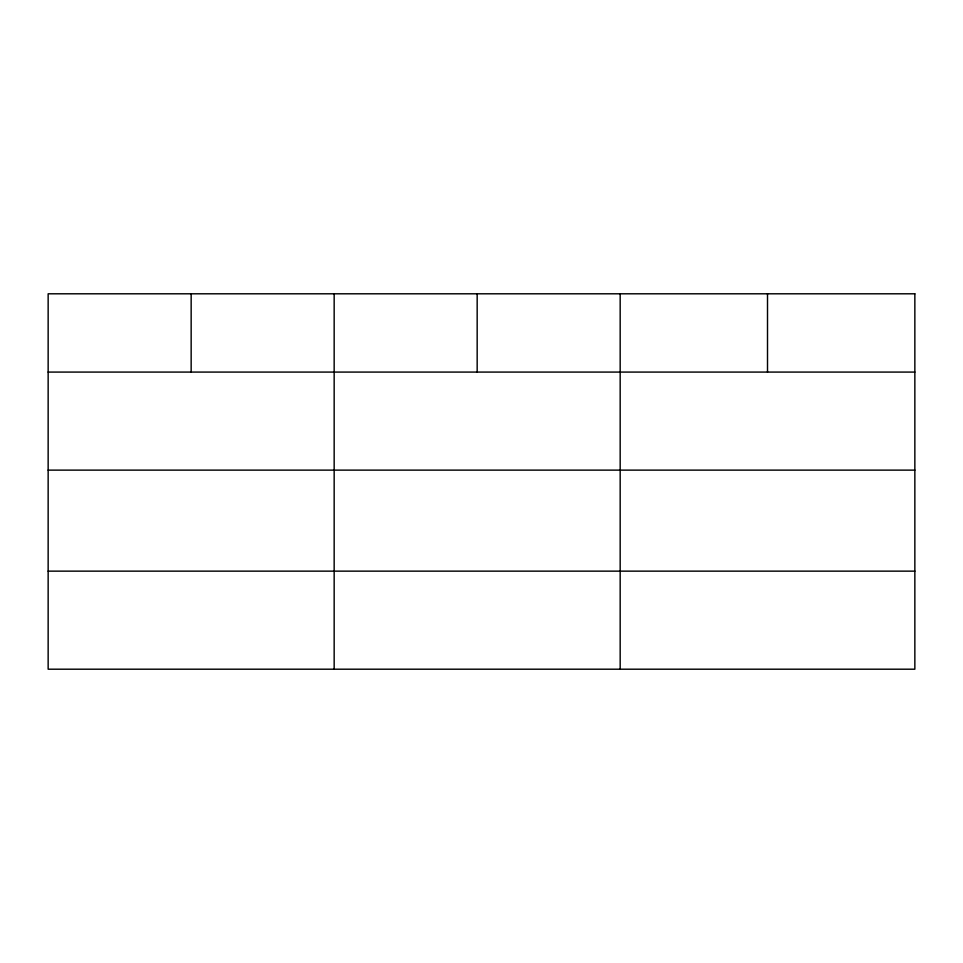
<?xml version="1.0" encoding="UTF-8"?>
<svg xmlns="http://www.w3.org/2000/svg" width="963" height="963" viewBox="0 0 963 963"><rect width="100%" height="100%" fill="white"/><g stroke="black" fill="none" stroke-linecap="round" stroke-linejoin="round"><path stroke-width="1.44" d="M48.15 372.079L914.85 372.079M48.15 470.125L914.85 470.125M48.15 571.143L914.85 571.143M767.511 293.799L767.511 372.079M620.172 293.799L620.172 669.201M477.166 293.799L477.166 372.079M334.161 293.799L334.161 669.201M191.156 293.799L191.156 372.079M914.85 293.799L48.15 293.799L48.15 669.201L914.85 669.201L914.85 293.799"/></g></svg>
